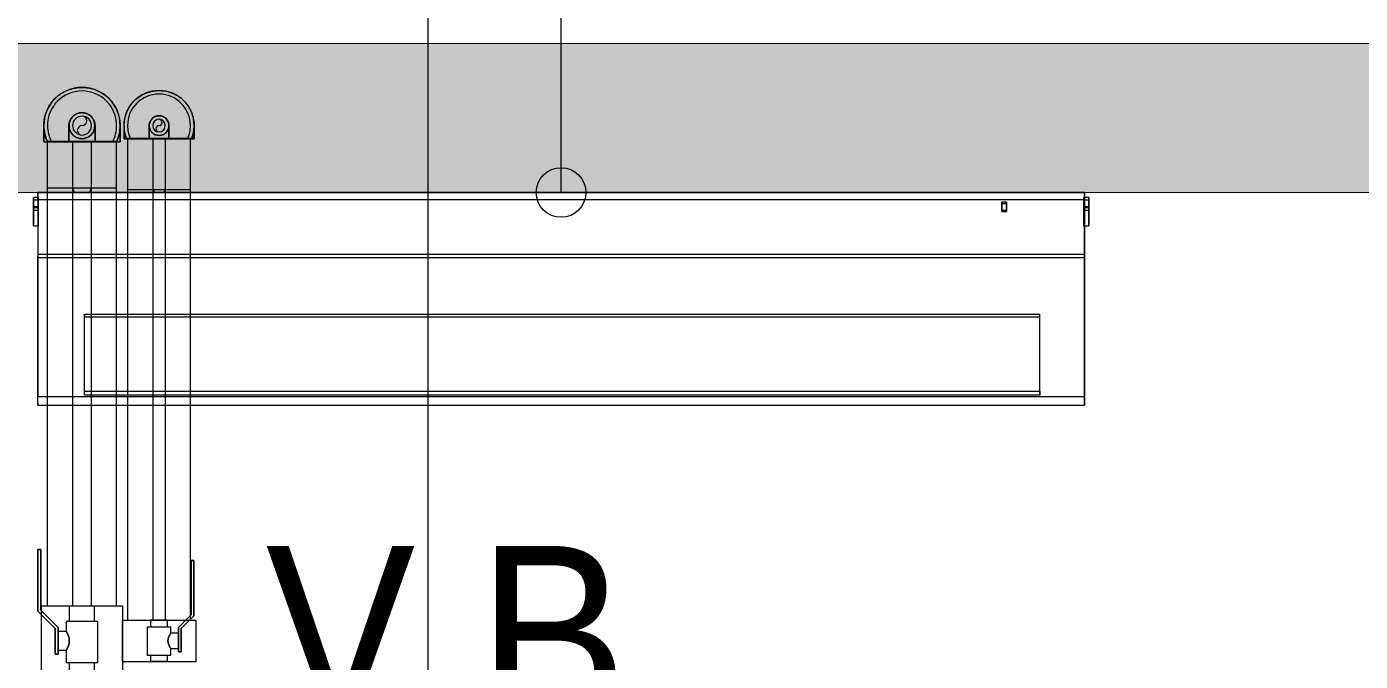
# Model space of a CAD drawing. Header units: metres. Extents: x 29 to 86.9, y -23.2 to 39.7.
# Drawn here: x 75.393 to 76.739, y -14.098 to -13.457 of the extents above; entities that cross this region are included whole.
import ezdxf

# ---------------------------------------------------------------- set-up
doc = ezdxf.new("R2010")
doc.units = ezdxf.units.M
doc.header["$LTSCALE"] = 100
doc.layers.get('0').update_dxf_attribs({"color": 254})
for name, color, linetype, lineweight in [('A-ANNO-NOTE', 7, 'Continuous', 9), ('Arqui', 8, 'Continuous', 0), ('M-EQPM', 14, 'Continuous', 18), ('M-EQPM-IDEN', 7, 'Continuous', 9), ('P-PIPE', 7, 'Continuous', 18)]:
    doc.layers.add(name, color=color, linetype=linetype, lineweight=lineweight)
doc.styles.add('SansSerif_1', font='SANSS__.TTF', dxfattribs={"width": 0.9, "height": 0.0018})

# ---------------------------------------------------------------- blocks, each defined once
blk = doc.blocks.new('estructura etapa 3')
at = {"layer": 'Arqui'}
blk.add_line((-56.4036, -6655.2792), (-56.4036, -6714.8391), dxfattribs=at)
blk = doc.blocks.new('A$C9582355f')
at = {"layer": 'Arqui', "ltscale": 0.03}
h = blk.add_hatch(color=256, dxfattribs=at)
h.dxf.hatch_style = 1
h.paths.add_polyline_path([(53.7142, 9.5392), (53.7142, 9.6892), (45.0166, 9.6891), (45.0165, 9.752), (44.8665, 9.752), (44.8666, 9.6892), (42.2667, 9.6898), (42.2668, 8.8269), (42.7667, 8.8263), (42.7667, 9.5396), (42.6167, 9.5396), (42.6166, 8.9764), (42.4168, 8.9769), (42.4167, 9.5398)])
at = {"layer": 'Arqui'}
blk.add_lwpolyline([(53.7142, 9.5392), (53.7142, 9.6892), (42.4167, 9.6898), (42.4167, 9.5397)], close=True, dxfattribs=at)
blk.add_blockref('estructura etapa 3', (103.2187, 6714.9141), dxfattribs=at)
blk = doc.blocks.new('USA_IDU_RAC_QMD3_231005_SALIDA ATRAS - 18_000BTU_ 208-230V_ AR18CSDABWKNCV-2213265-NIVEL 02')
at = {"layer": 'M-EQPM', "color": 1, "true_color": 0xff0000}
for p, q in [((76.4601, -13.6246), (75.4044, -13.6246)), ((75.4044, -13.6246), (75.4044, -13.6868)), ((75.4044, -13.6246), (76.4601, -13.6246)), ((75.4044, -13.6316), (75.4044, -13.6249)), ((76.4601, -13.6868), (76.4601, -13.6246)), ((76.4601, -13.6249), (76.4601, -13.6316)), ((75.4047, -13.6297), (75.3998, -13.6297)), ((75.4047, -13.6324), (75.3998, -13.6324)), ((75.3998, -13.6388), (75.4047, -13.6388)), ((75.4047, -13.6401), (75.3998, -13.6401)), ((75.3998, -13.6424), (75.4047, -13.6424)), ((75.4044, -13.6316), (76.4601, -13.6316)), ((76.3817, -13.6343), (76.3767, -13.6343)), ((76.3817, -13.6359), (76.3767, -13.6359)), ((76.3767, -13.6423), (76.3817, -13.6423)), ((76.4647, -13.6297), (76.4597, -13.6297)), ((76.4647, -13.6324), (76.4597, -13.6324)), ((76.4597, -13.6388), (76.4647, -13.6388)), ((76.4647, -13.6401), (76.4597, -13.6401)), ((76.4597, -13.6424), (76.4647, -13.6424)), ((76.3767, -13.6439), (76.3817, -13.6439)), ((75.3998, -13.6581), (75.4047, -13.6581)), ((76.4597, -13.6581), (76.4647, -13.6581)), ((75.4044, -13.6868), (75.4044, -13.6891)), ((75.4044, -13.6868), (76.4601, -13.6868)), ((75.4044, -13.6902), (76.4601, -13.6902)), ((76.4601, -13.6891), (76.4601, -13.6868)), ((75.4514, -13.7474), (75.4514, -13.75)), ((75.4514, -13.7474), (76.4151, -13.7474)), ((75.4514, -13.75), (76.4151, -13.75)), ((76.4151, -13.75), (76.4151, -13.7474)), ((75.4044, -13.8363), (75.4044, -13.8307)), ((76.4601, -13.8307), (75.4044, -13.8307)), ((75.4514, -13.829), (75.4514, -13.825)), ((75.4514, -13.825), (76.4151, -13.825)), ((76.4151, -13.829), (75.4514, -13.829)), ((76.4151, -13.825), (76.4151, -13.829)), ((76.4601, -13.8307), (76.4601, -13.8363)), ((75.4044, -13.839), (76.4601, -13.839)), ((75.4044, -13.839), (76.4601, -13.839))]:
    blk.add_line(p, q, dxfattribs=at)
for centre, major_axis, start_param, end_param in [((75.4044, -13.6269), (0, 0.00226), 0, 0.523599), ((76.4601, -13.6269), (0, 0.00226), 0, 0.523599), ((75.3998, -13.636), (0, 0.00635), 0, 3.141593), ((75.3998, -13.636), (0, 0.00635), 3.141593, 6.283185), ((75.3998, -13.6356), (0, 0.00317), 0, 3.141593), ((75.3998, -13.6356), (0, 0.00318), 3.141593, 6.283185), ((75.3998, -13.6491), (0, 0.009), 0, 3.141593), ((75.3998, -13.6491), (0, 0.009), 3.141593, 6.283185), ((75.4044, -13.6446), (0, 0.4979), 1.544707, 1.953968), ((75.4047, -13.636), (0, 0.00635), 3.141593, 6.283185), ((75.4047, -13.636), (0, 0.00635), 0, 3.141593), ((75.4047, -13.6356), (0, 0.00317), 3.141593, 6.283185), ((75.4047, -13.6356), (0, 0.00318), 0, 3.141593), ((75.4047, -13.6491), (0, 0.009), 3.141593, 6.283185), ((75.4047, -13.6491), (0, 0.009), 0, 3.141593), ((76.3767, -13.6391), (0, 0.00476), 0, 3.141593), ((76.3767, -13.6391), (0, 0.00476), 3.141593, 6.283185), ((76.3767, -13.6391), (0, 0.00318), 0, 3.141593), ((76.3767, -13.6391), (0, 0.00318), 3.141593, 6.283185), ((76.3817, -13.6391), (0, 0.00476), 3.141593, 6.283185), ((76.3817, -13.6391), (0, 0.00476), 0, 3.141593), ((76.3817, -13.6391), (0, 0.00318), 3.141593, 6.283185), ((76.3817, -13.6391), (0, 0.00318), 0, 3.141593), ((76.4597, -13.636), (0, 0.00635), 0, 3.141593), ((76.4597, -13.636), (0, 0.00635), 3.141593, 6.283185), ((76.4597, -13.6356), (0, 0.00317), 0, 3.141593), ((76.4597, -13.6356), (0, 0.00318), 3.141593, 6.283185), ((76.4597, -13.6491), (0, 0.009), 0, 3.141593), ((76.4597, -13.6491), (0, 0.009), 3.141593, 6.283185), ((76.4601, -13.6446), (0, 0.4979), 1.544707, 1.953968), ((76.4647, -13.636), (0, 0.00635), 3.141593, 6.283185), ((76.4647, -13.636), (0, 0.00635), 0, 3.141593), ((76.4647, -13.6356), (0, 0.00317), 3.141593, 6.283185), ((76.4647, -13.6356), (0, 0.00318), 0, 3.141593), ((76.4647, -13.6491), (0, 0.009), 3.141593, 6.283185), ((76.4647, -13.6491), (0, 0.009), 0, 3.141593), ((75.4044, -13.6929), (0, 0.00545), 5.244483, 5.497787), ((75.4044, -13.6753), (0, 0.2095), 3.815648, 4.641231), ((76.4601, -13.6929), (0, 0.00545), 5.244482, 5.497787), ((76.4601, -13.6753), (0, 0.2095), 3.815648, 4.641231), ((75.4514, -13.6848), (0, 0.1887), 3.874838, 4.373706), ((75.4514, -13.6871), (0, 0.1917), 3.879276, 4.377979), ((76.4151, -13.6848), (0, 0.1887), 3.874838, 4.373706), ((76.4151, -13.6871), (0, 0.1917), 3.879276, 4.377979), ((75.4044, -13.8324), (0, 0.00661), 2.216568, 3.141593), ((76.4601, -13.8324), (0, 0.00661), 2.216568, 3.141593)]:
    blk.add_ellipse(centre, major_axis=major_axis, ratio=0.000003, start_param=start_param, end_param=end_param, dxfattribs=at)
blk = doc.blocks.new('Elbow - Welded - REFRIGERACION-V12-NIVEL 02')
at = {"layer": 'P-PIPE', "color": 1, "true_color": 0xff0000}
for p, q in [((59.8964, -19.7412), (59.8832, -19.7412)), ((59.9095, -19.7412), (59.8964, -19.7412))]:
    blk.add_line(p, q, dxfattribs=at)
at = {"layer": 'P-PIPE', "color": 1, "true_color": 0xff0000, "flags": 128}
for points in [[(59.8832, -19.7575), (59.8832, -19.7575), (59.8832, -19.7575), (59.8832, -19.7574), (59.8832, -19.7573), (59.8832, -19.7572), (59.8832, -19.7571), (59.8832, -19.7569), (59.8832, -19.7567), (59.8832, -19.7565), (59.8832, -19.7562), (59.8832, -19.756), (59.8832, -19.7557), (59.8832, -19.7554), (59.8832, -19.755), (59.8832, -19.7547), (59.8832, -19.7543), (59.8832, -19.7539), (59.8832, -19.7535), (59.8832, -19.753), (59.8832, -19.7526), (59.8832, -19.7521), (59.8832, -19.7516), (59.8832, -19.7511), (59.8832, -19.7506), (59.8832, -19.75), (59.8832, -19.7495), (59.8832, -19.7489), (59.8832, -19.7483), (59.8832, -19.7477), (59.8832, -19.7471), (59.8832, -19.7465), (59.8832, -19.7459), (59.8832, -19.7453), (59.8832, -19.7446), (59.8832, -19.744), (59.8832, -19.7433), (59.8832, -19.7427), (59.8832, -19.742), (59.8832, -19.7414), (59.8832, -19.7412)], [(59.8832, -19.7575), (59.8832, -19.757), (59.8833, -19.7565), (59.8833, -19.756), (59.8834, -19.7554), (59.8835, -19.7549), (59.8836, -19.7544), (59.8837, -19.7539), (59.8839, -19.7534), (59.8841, -19.7529), (59.8843, -19.7524), (59.8845, -19.7519), (59.8847, -19.7515), (59.885, -19.751), (59.8852, -19.7505), (59.8855, -19.7501), (59.8858, -19.7497), (59.8861, -19.7493), (59.8865, -19.7489), (59.8868, -19.7485), (59.8872, -19.7481), (59.8876, -19.7477), (59.888, -19.7474), (59.8884, -19.7471), (59.8888, -19.7468), (59.8893, -19.7465), (59.8897, -19.7462), (59.8902, -19.7459), (59.8906, -19.7457), (59.8911, -19.7455), (59.8916, -19.7453), (59.8921, -19.7451), (59.8926, -19.7449), (59.8931, -19.7448), (59.8936, -19.7447), (59.8941, -19.7446), (59.8947, -19.7445), (59.8952, -19.7444), (59.8957, -19.7444), (59.8962, -19.7444), (59.8964, -19.7444)], [(59.8964, -19.7444), (59.8969, -19.7444), (59.8974, -19.7444), (59.8979, -19.7445), (59.8985, -19.7446), (59.899, -19.7446), (59.8995, -19.7448), (59.9, -19.7449), (59.9005, -19.7451), (59.901, -19.7452), (59.9015, -19.7454), (59.902, -19.7456), (59.9024, -19.7459), (59.9029, -19.7461), (59.9034, -19.7464), (59.9038, -19.7467), (59.9042, -19.747), (59.9046, -19.7473), (59.905, -19.7476), (59.9054, -19.748), (59.9058, -19.7484), (59.9062, -19.7488), (59.9065, -19.7492), (59.9068, -19.7496), (59.9071, -19.75), (59.9074, -19.7504), (59.9077, -19.7509), (59.908, -19.7513), (59.9082, -19.7518), (59.9084, -19.7523), (59.9086, -19.7528), (59.9088, -19.7533), (59.909, -19.7538), (59.9091, -19.7543), (59.9092, -19.7548), (59.9093, -19.7553), (59.9094, -19.7558), (59.9095, -19.7563), (59.9095, -19.7569), (59.9095, -19.7574), (59.9095, -19.7575)], [(59.9095, -19.7412), (59.9095, -19.7419), (59.9095, -19.7425), (59.9095, -19.7432), (59.9095, -19.7438), (59.9095, -19.7445), (59.9095, -19.7451), (59.9095, -19.7457), (59.9095, -19.7463), (59.9095, -19.747), (59.9095, -19.7476), (59.9095, -19.7482), (59.9095, -19.7487), (59.9095, -19.7493), (59.9095, -19.7499), (59.9095, -19.7504), (59.9095, -19.751), (59.9095, -19.7515), (59.9095, -19.752), (59.9095, -19.7525), (59.9095, -19.7529), (59.9095, -19.7534), (59.9095, -19.7538), (59.9095, -19.7542), (59.9095, -19.7546), (59.9095, -19.7549), (59.9095, -19.7553), (59.9095, -19.7556), (59.9095, -19.7559), (59.9095, -19.7562), (59.9095, -19.7564), (59.9095, -19.7566), (59.9095, -19.7568), (59.9095, -19.757), (59.9095, -19.7572), (59.9095, -19.7573), (59.9095, -19.7574), (59.9095, -19.7575), (59.9095, -19.7575), (59.9095, -19.7575)], [(59.8964, -19.7707), (59.8958, -19.7707), (59.8953, -19.7706), (59.8948, -19.7706), (59.8943, -19.7705), (59.8938, -19.7704), (59.8932, -19.7703), (59.8927, -19.7702), (59.8922, -19.77), (59.8917, -19.7698), (59.8912, -19.7696), (59.8908, -19.7694), (59.8903, -19.7692), (59.8898, -19.7689), (59.8894, -19.7687), (59.8889, -19.7684), (59.8885, -19.7681), (59.8881, -19.7678), (59.8877, -19.7674), (59.8873, -19.7671), (59.8869, -19.7667), (59.8866, -19.7663), (59.8862, -19.7659), (59.8859, -19.7655), (59.8856, -19.7651), (59.8853, -19.7646), (59.885, -19.7642), (59.8848, -19.7637), (59.8845, -19.7633), (59.8843, -19.7628), (59.8841, -19.7623), (59.8839, -19.7618), (59.8838, -19.7613), (59.8836, -19.7608), (59.8835, -19.7603), (59.8834, -19.7598), (59.8833, -19.7592), (59.8833, -19.7587), (59.8832, -19.7582), (59.8832, -19.7577), (59.8832, -19.7575)], [(59.9095, -19.7575), (59.9095, -19.7581), (59.9095, -19.7586), (59.9094, -19.7591), (59.9093, -19.7596), (59.9093, -19.7601), (59.9091, -19.7607), (59.909, -19.7612), (59.9088, -19.7617), (59.9087, -19.7622), (59.9085, -19.7627), (59.9083, -19.7631), (59.908, -19.7636), (59.9078, -19.7641), (59.9075, -19.7645), (59.9072, -19.765), (59.9069, -19.7654), (59.9066, -19.7658), (59.9063, -19.7662), (59.9059, -19.7666), (59.9055, -19.767), (59.9051, -19.7673), (59.9047, -19.7677), (59.9043, -19.768), (59.9039, -19.7683), (59.9035, -19.7686), (59.903, -19.7689), (59.9026, -19.7691), (59.9021, -19.7694), (59.9016, -19.7696), (59.9011, -19.7698), (59.9006, -19.77), (59.9001, -19.7701), (59.8996, -19.7703), (59.8991, -19.7704), (59.8986, -19.7705), (59.8981, -19.7706), (59.8976, -19.7706), (59.897, -19.7707), (59.8965, -19.7707), (59.8964, -19.7707)]]:
    blk.add_lwpolyline(points, dxfattribs=at)
at = {"layer": 'P-PIPE', "color": 1, "true_color": 0xff0000}
for start, end in [(90, 270), (270, 90)]:
    blk.add_arc((59.8964, -19.7575), 0.0131, start, end, dxfattribs=at)
blk = doc.blocks.new('Elbow - Welded - REFRIGERACION-V21-NIVEL 02')
at = {"layer": 'P-PIPE', "color": 11, "true_color": 0xff8080}
for p, q in [((59.9354, -19.842), (59.9255, -19.842)), ((59.9454, -19.842), (59.9354, -19.842))]:
    blk.add_line(p, q, dxfattribs=at)
at = {"layer": 'P-PIPE', "color": 11, "true_color": 0xff8080, "flags": 128}
for points in [[(59.9255, -19.8552), (59.9255, -19.8552), (59.9255, -19.8551), (59.9255, -19.8551), (59.9255, -19.855), (59.9255, -19.8549), (59.9255, -19.8548), (59.9255, -19.8547), (59.9255, -19.8545), (59.9255, -19.8543), (59.9255, -19.8541), (59.9255, -19.8539), (59.9255, -19.8537), (59.9255, -19.8534), (59.9255, -19.8532), (59.9255, -19.8529), (59.9255, -19.8526), (59.9255, -19.8523), (59.9255, -19.8519), (59.9255, -19.8516), (59.9255, -19.8512), (59.9255, -19.8508), (59.9255, -19.8504), (59.9255, -19.85), (59.9255, -19.8496), (59.9255, -19.8491), (59.9255, -19.8487), (59.9255, -19.8482), (59.9255, -19.8478), (59.9255, -19.8473), (59.9255, -19.8468), (59.9255, -19.8463), (59.9255, -19.8458), (59.9255, -19.8453), (59.9255, -19.8448), (59.9255, -19.8443), (59.9255, -19.8438), (59.9255, -19.8432), (59.9255, -19.8427), (59.9255, -19.8422), (59.9255, -19.842)], [(59.9255, -19.8552), (59.9255, -19.8548), (59.9255, -19.8544), (59.9255, -19.854), (59.9256, -19.8536), (59.9257, -19.8532), (59.9257, -19.8528), (59.9258, -19.8524), (59.926, -19.8521), (59.9261, -19.8517), (59.9262, -19.8513), (59.9264, -19.8509), (59.9266, -19.8506), (59.9268, -19.8502), (59.927, -19.8499), (59.9272, -19.8496), (59.9274, -19.8492), (59.9277, -19.8489), (59.9279, -19.8486), (59.9282, -19.8483), (59.9285, -19.848), (59.9288, -19.8478), (59.9291, -19.8475), (59.9294, -19.8473), (59.9297, -19.847), (59.93, -19.8468), (59.9304, -19.8466), (59.9307, -19.8464), (59.9311, -19.8462), (59.9314, -19.846), (59.9318, -19.8459), (59.9322, -19.8458), (59.9326, -19.8456), (59.933, -19.8455), (59.9333, -19.8454), (59.9337, -19.8454), (59.9341, -19.8453), (59.9345, -19.8453), (59.9349, -19.8452), (59.9353, -19.8452), (59.9354, -19.8452)], [(59.9354, -19.8452), (59.9358, -19.8452), (59.9362, -19.8452), (59.9366, -19.8453), (59.937, -19.8453), (59.9374, -19.8454), (59.9378, -19.8455), (59.9382, -19.8456), (59.9386, -19.8457), (59.9389, -19.8459), (59.9393, -19.846), (59.9397, -19.8462), (59.94, -19.8463), (59.9404, -19.8465), (59.9407, -19.8467), (59.9411, -19.847), (59.9414, -19.8472), (59.9417, -19.8474), (59.942, -19.8477), (59.9423, -19.848), (59.9426, -19.8482), (59.9429, -19.8485), (59.9431, -19.8488), (59.9434, -19.8491), (59.9436, -19.8495), (59.9438, -19.8498), (59.944, -19.8501), (59.9442, -19.8505), (59.9444, -19.8508), (59.9446, -19.8512), (59.9447, -19.8516), (59.9449, -19.8519), (59.945, -19.8523), (59.9451, -19.8527), (59.9452, -19.8531), (59.9453, -19.8535), (59.9453, -19.8539), (59.9454, -19.8543), (59.9454, -19.8547), (59.9454, -19.8551), (59.9454, -19.8552)], [(59.9454, -19.842), (59.9454, -19.8426), (59.9454, -19.8431), (59.9454, -19.8436), (59.9454, -19.8441), (59.9454, -19.8447), (59.9454, -19.8452), (59.9454, -19.8457), (59.9454, -19.8462), (59.9454, -19.8467), (59.9454, -19.8472), (59.9454, -19.8476), (59.9454, -19.8481), (59.9454, -19.8486), (59.9454, -19.849), (59.9454, -19.8495), (59.9454, -19.8499), (59.9454, -19.8503), (59.9454, -19.8507), (59.9454, -19.8511), (59.9454, -19.8515), (59.9454, -19.8518), (59.9454, -19.8522), (59.9454, -19.8525), (59.9454, -19.8528), (59.9454, -19.8531), (59.9454, -19.8534), (59.9454, -19.8536), (59.9454, -19.8539), (59.9454, -19.8541), (59.9454, -19.8543), (59.9454, -19.8545), (59.9454, -19.8546), (59.9454, -19.8548), (59.9454, -19.8549), (59.9454, -19.855), (59.9454, -19.8551), (59.9454, -19.8551), (59.9454, -19.8552), (59.9454, -19.8552)], [(59.9354, -19.8652), (59.935, -19.8652), (59.9346, -19.8651), (59.9342, -19.8651), (59.9338, -19.865), (59.9334, -19.865), (59.9331, -19.8649), (59.9327, -19.8648), (59.9323, -19.8647), (59.9319, -19.8645), (59.9315, -19.8644), (59.9312, -19.8642), (59.9308, -19.864), (59.9305, -19.8638), (59.9301, -19.8636), (59.9298, -19.8634), (59.9295, -19.8632), (59.9292, -19.8629), (59.9289, -19.8627), (59.9286, -19.8624), (59.9283, -19.8621), (59.928, -19.8618), (59.9277, -19.8615), (59.9275, -19.8612), (59.9273, -19.8609), (59.927, -19.8606), (59.9268, -19.8602), (59.9266, -19.8599), (59.9265, -19.8595), (59.9263, -19.8592), (59.9261, -19.8588), (59.926, -19.8584), (59.9259, -19.858), (59.9258, -19.8577), (59.9257, -19.8573), (59.9256, -19.8569), (59.9255, -19.8565), (59.9255, -19.8561), (59.9255, -19.8557), (59.9255, -19.8553), (59.9255, -19.8552)], [(59.9454, -19.8552), (59.9454, -19.8556), (59.9454, -19.856), (59.9453, -19.8564), (59.9453, -19.8568), (59.9452, -19.8572), (59.9451, -19.8576), (59.945, -19.8579), (59.9449, -19.8583), (59.9448, -19.8587), (59.9446, -19.8591), (59.9444, -19.8594), (59.9443, -19.8598), (59.9441, -19.8601), (59.9439, -19.8605), (59.9437, -19.8608), (59.9434, -19.8611), (59.9432, -19.8615), (59.9429, -19.8618), (59.9427, -19.8621), (59.9424, -19.8623), (59.9421, -19.8626), (59.9418, -19.8629), (59.9415, -19.8631), (59.9411, -19.8634), (59.9408, -19.8636), (59.9405, -19.8638), (59.9401, -19.864), (59.9398, -19.8642), (59.9394, -19.8643), (59.939, -19.8645), (59.9387, -19.8646), (59.9383, -19.8647), (59.9379, -19.8648), (59.9375, -19.8649), (59.9371, -19.865), (59.9367, -19.8651), (59.9363, -19.8651), (59.9359, -19.8651), (59.9355, -19.8652), (59.9354, -19.8652)]]:
    blk.add_lwpolyline(points, dxfattribs=at)
at = {"layer": 'P-PIPE', "color": 11, "true_color": 0xff8080}
for start, end in [(90, 270), (270, 90)]:
    blk.add_arc((59.9354, -19.8552), 0.00997, start, end, dxfattribs=at)
blk = doc.blocks.new('Ball_Valve-Brass-Standard_Port-WATTS-WBVS3-0_38_Thru_3_00_Inch-Soldered - 3_8_-V34-NIVEL 02')
at = {"layer": 'P-PIPE', "color": 11, "true_color": 0xff8080}
for p, q in [((75.5616, -13.9959), (75.5591, -13.9959)), ((75.5591, -13.9959), (75.5591, -14.0506)), ((75.5591, -14.0506), (75.5591, -13.9959)), ((75.5591, -13.9959), (75.5616, -13.9959)), ((75.5616, -14.0517), (75.5616, -13.9959)), ((75.5616, -13.9959), (75.5616, -14.0517)), ((75.518, -14.0562), (75.518, -14.0631)), ((75.5266, -14.0562), (75.518, -14.0562)), ((75.5353, -14.0562), (75.5266, -14.0562)), ((75.5353, -14.0631), (75.5353, -14.0562)), ((75.5591, -14.0506), (75.5464, -14.0633)), ((75.5464, -14.0633), (75.5591, -14.0506)), ((75.5489, -14.0644), (75.5616, -14.0517)), ((75.5616, -14.0517), (75.5489, -14.0644)), ((75.5147, -14.0631), (75.5147, -14.0912)), ((75.5266, -14.0631), (75.5147, -14.0631)), ((75.5266, -14.0631), (75.518, -14.0631)), ((75.5353, -14.0631), (75.5266, -14.0631)), ((75.5386, -14.0631), (75.5266, -14.0631)), ((75.5386, -14.069), (75.5386, -14.0631)), ((75.5464, -14.069), (75.5386, -14.069)), ((75.5464, -14.0633), (75.5464, -14.0879)), ((75.5464, -14.0879), (75.5464, -14.0633)), ((75.5464, -14.0847), (75.5464, -14.069)), ((75.5464, -14.0847), (75.5464, -14.069)), ((75.5489, -14.0879), (75.5489, -14.0644)), ((75.5489, -14.0644), (75.5489, -14.0879)), ((75.5386, -14.0847), (75.5464, -14.0847)), ((75.5386, -14.0912), (75.5386, -14.0847)), ((75.5147, -14.0912), (75.5266, -14.0912)), ((75.518, -14.0912), (75.518, -14.0975)), ((75.518, -14.0912), (75.5266, -14.0912)), ((75.518, -14.0975), (75.5266, -14.0975)), ((75.5266, -14.0912), (75.5353, -14.0912)), ((75.5266, -14.0912), (75.5386, -14.0912)), ((75.5266, -14.0975), (75.5353, -14.0975)), ((75.5353, -14.0975), (75.5353, -14.0912)), ((75.5464, -14.0879), (75.5489, -14.0879)), ((75.5489, -14.0879), (75.5464, -14.0879))]:
    blk.add_line(p, q, dxfattribs=at)
for points in [[(75.5386, -14.069), (75.5385, -14.069), (75.5385, -14.069), (75.5384, -14.0693), (75.5382, -14.0695), (75.5381, -14.0697), (75.5379, -14.0701), (75.5377, -14.0704), (75.5375, -14.0706), (75.5374, -14.0709), (75.5373, -14.0711), (75.5371, -14.0714), (75.5369, -14.0718), (75.5367, -14.0722), (75.5366, -14.0726), (75.5365, -14.0727), (75.5364, -14.0729), (75.5364, -14.073), (75.5363, -14.0732), (75.5362, -14.0736), (75.536, -14.0741), (75.5358, -14.0747), (75.5357, -14.0751), (75.5357, -14.0754), (75.5357, -14.0758), (75.5356, -14.0763), (75.5356, -14.0769), (75.5356, -14.0775), (75.5357, -14.0779), (75.5357, -14.0783), (75.5357, -14.0786), (75.5358, -14.0791), (75.536, -14.0796), (75.5362, -14.0801), (75.5363, -14.0805), (75.5364, -14.0807), (75.5364, -14.0808), (75.5365, -14.081), (75.5366, -14.0812), (75.5367, -14.0815), (75.5369, -14.0819), (75.5371, -14.0823), (75.5373, -14.0826), (75.5374, -14.0829), (75.5375, -14.0831), (75.5377, -14.0833), (75.5379, -14.0837), (75.5381, -14.084), (75.5382, -14.0842), (75.5384, -14.0845), (75.5385, -14.0847), (75.5385, -14.0847), (75.5386, -14.0847)], [(75.5386, -14.0847), (75.5385, -14.0847), (75.5385, -14.0847), (75.5384, -14.0845), (75.5382, -14.0842), (75.5381, -14.084), (75.5379, -14.0837), (75.5377, -14.0833), (75.5375, -14.0831), (75.5374, -14.0829), (75.5373, -14.0826), (75.5371, -14.0823), (75.5369, -14.0819), (75.5367, -14.0815), (75.5366, -14.0812), (75.5365, -14.081), (75.5364, -14.0808), (75.5364, -14.0807), (75.5363, -14.0805), (75.5362, -14.0801), (75.536, -14.0796), (75.5358, -14.0791), (75.5357, -14.0786), (75.5357, -14.0783), (75.5357, -14.0779), (75.5356, -14.0775), (75.5356, -14.0769), (75.5356, -14.0763), (75.5357, -14.0758), (75.5357, -14.0754), (75.5357, -14.0751), (75.5358, -14.0747), (75.536, -14.0741), (75.5362, -14.0736), (75.5363, -14.0732), (75.5364, -14.073), (75.5364, -14.0729), (75.5365, -14.0727), (75.5366, -14.0726), (75.5367, -14.0722), (75.5369, -14.0718), (75.5371, -14.0714), (75.5373, -14.0711), (75.5374, -14.0709), (75.5375, -14.0706), (75.5377, -14.0704), (75.5379, -14.0701), (75.5381, -14.0697), (75.5382, -14.0695), (75.5384, -14.0693), (75.5385, -14.069), (75.5385, -14.069), (75.5386, -14.069)]]:
    blk.add_open_spline(points, degree=3, knots=[0, 0, 0, 0, 0.055556, 0.083333, 0.111111, 0.138889, 0.166667, 0.194444, 0.208333, 0.222222, 0.236111, 0.25, 0.277778, 0.305556, 0.319444, 0.326389, 0.333333, 0.340278, 0.347222, 0.361111, 0.388889, 0.416667, 0.430556, 0.444444, 0.458333, 0.472222, 0.5, 0.527778, 0.541667, 0.555556, 0.569444, 0.583333, 0.611111, 0.638889, 0.652778, 0.659722, 0.666667, 0.673611, 0.680556, 0.694444, 0.722222, 0.75, 0.763889, 0.777778, 0.791667, 0.805556, 0.833333, 0.861111, 0.888889, 0.916667, 0.944444, 1, 1, 1, 1], dxfattribs=at)
blk = doc.blocks.new('Ball_Valve-Brass-Standard_Port-WATTS-WBVS3-0_38_Thru_3_00_Inch-Soldered - 5_8_-2319746-NIVEL 02')
at = {"layer": 'P-PIPE', "color": 1, "true_color": 0xff0000}
for p, q in [((72.1467, -18.8139), (72.1467, -18.8269)), ((72.1594, -18.8139), (72.1467, -18.8139)), ((72.1721, -18.8139), (72.1594, -18.8139)), ((72.1721, -18.8269), (72.1721, -18.8139)), ((72.1435, -18.8269), (72.1435, -18.8683)), ((72.1594, -18.8269), (72.1435, -18.8269)), ((72.1594, -18.8269), (72.1467, -18.8269)), ((72.1721, -18.8269), (72.1594, -18.8269)), ((72.1752, -18.8269), (72.1594, -18.8269)), ((72.1752, -18.8393), (72.1752, -18.8269)), ((72.1835, -18.8622), (72.1835, -18.8353)), ((72.1835, -18.8353), (72.1863, -18.8353)), ((72.1863, -18.8353), (72.1835, -18.8353)), ((72.1835, -18.8353), (72.1835, -18.8622)), ((72.1863, -18.8353), (72.1863, -18.8611)), ((72.1863, -18.8611), (72.1863, -18.8353)), ((72.1835, -18.8393), (72.1752, -18.8393)), ((72.1835, -18.8583), (72.1835, -18.8393)), ((72.1835, -18.8583), (72.1835, -18.8393)), ((72.1752, -18.8583), (72.1835, -18.8583)), ((72.1752, -18.8683), (72.1752, -18.8583)), ((72.201, -18.8797), (72.1835, -18.8622)), ((72.1835, -18.8622), (72.201, -18.8797)), ((72.1863, -18.8611), (72.2038, -18.8786)), ((72.2038, -18.8786), (72.1863, -18.8611)), ((72.1435, -18.8683), (72.1594, -18.8683)), ((72.1467, -18.8683), (72.1467, -18.8837)), ((72.1467, -18.8683), (72.1594, -18.8683)), ((72.1594, -18.8683), (72.1721, -18.8683)), ((72.1594, -18.8683), (72.1752, -18.8683)), ((72.1721, -18.8837), (72.1721, -18.8683)), ((72.1467, -18.8837), (72.1594, -18.8837)), ((72.1594, -18.8837), (72.1721, -18.8837)), ((72.201, -18.9409), (72.201, -18.8797)), ((72.201, -18.8797), (72.201, -18.9409)), ((72.2038, -18.8786), (72.2038, -18.9409)), ((72.2038, -18.9409), (72.2038, -18.8786)), ((72.2038, -18.9409), (72.201, -18.9409)), ((72.201, -18.9409), (72.2038, -18.9409))]:
    blk.add_line(p, q, dxfattribs=at)
for points in [[(72.1752, -18.8583), (72.1752, -18.8583), (72.1752, -18.8583), (72.175, -18.858), (72.1749, -18.8577), (72.1747, -18.8574), (72.1745, -18.857), (72.1743, -18.8567), (72.1741, -18.8563), (72.174, -18.8561), (72.1739, -18.8558), (72.1737, -18.8554), (72.1735, -18.8549), (72.1732, -18.8544), (72.1731, -18.854), (72.1729, -18.8536), (72.1728, -18.8532), (72.1727, -18.8528), (72.1725, -18.8521), (72.1723, -18.8513), (72.1722, -18.8505), (72.1721, -18.8497), (72.1721, -18.8488), (72.1721, -18.8479), (72.1722, -18.8471), (72.1723, -18.8463), (72.1725, -18.8455), (72.1727, -18.8449), (72.1728, -18.8444), (72.1729, -18.844), (72.1731, -18.8437), (72.1732, -18.8432), (72.1735, -18.8427), (72.1737, -18.8422), (72.1739, -18.8418), (72.174, -18.8415), (72.1741, -18.8413), (72.1743, -18.8409), (72.1745, -18.8406), (72.1747, -18.8402), (72.1749, -18.8399), (72.175, -18.8396), (72.1752, -18.8394), (72.1752, -18.8393), (72.1752, -18.8393)], [(72.1752, -18.8393), (72.1752, -18.8393), (72.1752, -18.8394), (72.175, -18.8396), (72.1749, -18.8399), (72.1747, -18.8402), (72.1745, -18.8406), (72.1743, -18.8409), (72.1741, -18.8413), (72.174, -18.8415), (72.1739, -18.8418), (72.1737, -18.8422), (72.1735, -18.8427), (72.1732, -18.8432), (72.1731, -18.8437), (72.1729, -18.844), (72.1728, -18.8444), (72.1727, -18.8449), (72.1725, -18.8455), (72.1723, -18.8463), (72.1722, -18.8471), (72.1721, -18.8479), (72.1721, -18.8488), (72.1721, -18.8497), (72.1722, -18.8505), (72.1723, -18.8513), (72.1725, -18.8521), (72.1727, -18.8528), (72.1728, -18.8532), (72.1729, -18.8536), (72.1731, -18.854), (72.1732, -18.8544), (72.1735, -18.8549), (72.1737, -18.8554), (72.1739, -18.8558), (72.174, -18.8561), (72.1741, -18.8563), (72.1743, -18.8567), (72.1745, -18.857), (72.1747, -18.8574), (72.1749, -18.8577), (72.175, -18.858), (72.1752, -18.8583), (72.1752, -18.8583), (72.1752, -18.8583)]]:
    blk.add_open_spline(points, degree=3, knots=[0, 0, 0, 0, 0.055556, 0.083333, 0.111111, 0.138889, 0.166667, 0.194444, 0.208333, 0.222222, 0.236111, 0.25, 0.277778, 0.305556, 0.319444, 0.333333, 0.347222, 0.361111, 0.388889, 0.416667, 0.444444, 0.472222, 0.5, 0.527778, 0.555556, 0.583333, 0.611111, 0.638889, 0.652778, 0.666667, 0.680556, 0.694444, 0.722222, 0.75, 0.763889, 0.777778, 0.791667, 0.805556, 0.833333, 0.861111, 0.888889, 0.916667, 0.944444, 1, 1, 1, 1], dxfattribs=at)
blk = doc.blocks.new('Elbow - Welded - REFRIGERACION-2294581-NIVEL 02')
at = {"layer": 'P-PIPE', "color": 1, "true_color": 0xff0000}
for p, q in [((59.9127, -19.7575), (59.9127, -19.7444)), ((59.9127, -19.7707), (59.9127, -19.7575))]:
    blk.add_line(p, q, dxfattribs=at)
at = {"layer": 'P-PIPE', "color": 1, "true_color": 0xff0000, "flags": 128}
for points in [[(59.9127, -19.7444), (59.912, -19.7444), (59.9114, -19.7444), (59.9107, -19.7444), (59.9101, -19.7444), (59.9094, -19.7444), (59.9088, -19.7444), (59.9082, -19.7444), (59.9076, -19.7444), (59.9069, -19.7444), (59.9063, -19.7444), (59.9057, -19.7444), (59.9052, -19.7444), (59.9046, -19.7444), (59.904, -19.7444), (59.9035, -19.7444), (59.9029, -19.7444), (59.9024, -19.7444), (59.9019, -19.7444), (59.9014, -19.7444), (59.901, -19.7444), (59.9005, -19.7444), (59.9001, -19.7444), (59.8997, -19.7444), (59.8993, -19.7444), (59.899, -19.7444), (59.8986, -19.7444), (59.8983, -19.7444), (59.898, -19.7444), (59.8977, -19.7444), (59.8975, -19.7444), (59.8973, -19.7444), (59.8971, -19.7444), (59.8969, -19.7444), (59.8967, -19.7444), (59.8966, -19.7444), (59.8965, -19.7444), (59.8964, -19.7444), (59.8964, -19.7444), (59.8964, -19.7444)], [(59.8964, -19.7707), (59.8964, -19.7707), (59.8964, -19.7707), (59.8965, -19.7707), (59.8966, -19.7707), (59.8967, -19.7707), (59.8968, -19.7707), (59.897, -19.7707), (59.8972, -19.7707), (59.8974, -19.7707), (59.8977, -19.7707), (59.8979, -19.7707), (59.8982, -19.7707), (59.8985, -19.7707), (59.8989, -19.7707), (59.8992, -19.7707), (59.8996, -19.7707), (59.9, -19.7707), (59.9004, -19.7707), (59.9009, -19.7707), (59.9013, -19.7707), (59.9018, -19.7707), (59.9023, -19.7707), (59.9028, -19.7707), (59.9033, -19.7707), (59.9039, -19.7707), (59.9044, -19.7707), (59.905, -19.7707), (59.9056, -19.7707), (59.9062, -19.7707), (59.9068, -19.7707), (59.9074, -19.7707), (59.908, -19.7707), (59.9086, -19.7707), (59.9093, -19.7707), (59.9099, -19.7707), (59.9106, -19.7707), (59.9112, -19.7707), (59.9119, -19.7707), (59.9125, -19.7707), (59.9127, -19.7707)]]:
    blk.add_lwpolyline(points, dxfattribs=at)
at = {"layer": 'P-PIPE', "color": 1, "true_color": 0xff0000}
for start, end in [(0, 180), (180, 0)]:
    blk.add_arc((59.8964, -19.7575), 0.0131, start, end, dxfattribs=at)
blk = doc.blocks.new('Elbow - Welded - REFRIGERACION-V14-NIVEL 02')
at = {"layer": 'P-PIPE', "color": 11, "true_color": 0xff8080}
for p, q in [((59.9486, -19.8552), (59.9486, -19.8452)), ((59.9486, -19.8652), (59.9486, -19.8552))]:
    blk.add_line(p, q, dxfattribs=at)
at = {"layer": 'P-PIPE', "color": 11, "true_color": 0xff8080, "flags": 128}
for points in [[(59.9486, -19.8452), (59.948, -19.8452), (59.9475, -19.8452), (59.947, -19.8452), (59.9465, -19.8452), (59.946, -19.8452), (59.9454, -19.8452), (59.9449, -19.8452), (59.9444, -19.8452), (59.9439, -19.8452), (59.9435, -19.8452), (59.943, -19.8452), (59.9425, -19.8452), (59.942, -19.8452), (59.9416, -19.8452), (59.9412, -19.8452), (59.9407, -19.8452), (59.9403, -19.8452), (59.9399, -19.8452), (59.9395, -19.8452), (59.9391, -19.8452), (59.9388, -19.8452), (59.9384, -19.8452), (59.9381, -19.8452), (59.9378, -19.8452), (59.9375, -19.8452), (59.9372, -19.8452), (59.937, -19.8452), (59.9367, -19.8452), (59.9365, -19.8452), (59.9363, -19.8452), (59.9361, -19.8452), (59.936, -19.8452), (59.9358, -19.8452), (59.9357, -19.8452), (59.9356, -19.8452), (59.9355, -19.8452), (59.9355, -19.8452), (59.9354, -19.8452), (59.9354, -19.8452)], [(59.9354, -19.8652), (59.9354, -19.8652), (59.9355, -19.8652), (59.9355, -19.8652), (59.9356, -19.8652), (59.9357, -19.8652), (59.9358, -19.8652), (59.9359, -19.8652), (59.9361, -19.8652), (59.9363, -19.8652), (59.9365, -19.8652), (59.9367, -19.8652), (59.9369, -19.8652), (59.9372, -19.8652), (59.9374, -19.8652), (59.9377, -19.8652), (59.938, -19.8652), (59.9384, -19.8652), (59.9387, -19.8652), (59.939, -19.8652), (59.9394, -19.8652), (59.9398, -19.8652), (59.9402, -19.8652), (59.9406, -19.8652), (59.941, -19.8652), (59.9415, -19.8652), (59.9419, -19.8652), (59.9424, -19.8652), (59.9428, -19.8652), (59.9433, -19.8652), (59.9438, -19.8652), (59.9443, -19.8652), (59.9448, -19.8652), (59.9453, -19.8652), (59.9458, -19.8652), (59.9463, -19.8652), (59.9469, -19.8652), (59.9474, -19.8652), (59.9479, -19.8652), (59.9484, -19.8652), (59.9486, -19.8652)]]:
    blk.add_lwpolyline(points, dxfattribs=at)
at = {"layer": 'P-PIPE', "color": 11, "true_color": 0xff8080}
for start, end in [(0, 180), (180, 0)]:
    blk.add_arc((59.9354, -19.8552), 0.00997, start, end, dxfattribs=at)
blk = doc.blocks.new('VALVULA DE BOLA - VALVULA DE BOLA-580206-NIVEL 02')
at = {"layer": 'A-ANNO-NOTE', "insert": (-0.001708, 0.001189), "char_height": 0.0018, "width": 0.00432911, "attachment_point": 1, "style": 'SansSerif_1'}
blk.add_mtext('V.B', dxfattribs=at)

msp = doc.modelspace()

# ---------------------------------------------------------------- linework, layer by layer
at = {"layer": 'M-EQPM-IDEN'}
msp.add_line((75.9322, -13.6246), (75.9322, -13.0973), dxfattribs=at)
msp.add_circle((75.9322, -13.6246), 0.025, dxfattribs=at)
at = {"layer": 'P-PIPE', "color": 1, "true_color": 0xff0000}
for p, q in [((75.4103, -13.5735), (75.4874, -13.5735)), ((75.4839, -13.5731), (75.4138, -13.5731)), ((75.4138, -13.5731), (75.4138, -13.5735)), ((75.4139, -13.5735), (75.4139, -14.042)), ((75.4393, -13.5735), (75.4393, -14.042)), ((75.4584, -14.042), (75.4584, -13.5735)), ((75.4838, -14.042), (75.4838, -13.5735)), ((75.4839, -13.5735), (75.4839, -13.5731)), ((75.4139, -13.6199), (75.4838, -13.6199)), ((75.4393, -13.6199), (75.4409, -13.6246)), ((75.4568, -13.6246), (75.4584, -13.6199)), ((75.4076, -14.042), (75.4076, -14.1118)), ((75.4901, -14.042), (75.4076, -14.042)), ((75.4901, -14.1118), (75.4901, -14.042))]:
    msp.add_line(p, q, dxfattribs=at)
at = {"layer": 'P-PIPE', "color": 11, "true_color": 0xff8080}
for p, q in [((75.4913, -13.5703), (75.562, -13.5703)), ((75.5596, -13.57), (75.4937, -13.57)), ((75.4937, -13.57), (75.4937, -13.5703)), ((75.4949, -13.5703), (75.4949, -14.0563)), ((75.5203, -13.5703), (75.5203, -14.0563)), ((75.533, -14.0563), (75.533, -13.5703)), ((75.5584, -14.0563), (75.5584, -13.5703)), ((75.5596, -13.5703), (75.5596, -13.57)), ((75.4949, -13.6215), (75.5584, -13.6215)), ((75.5203, -13.6215), (75.5219, -13.6246)), ((75.5314, -13.6246), (75.533, -13.6215)), ((75.4893, -14.0563), (75.4893, -14.0976)), ((75.564, -14.0563), (75.4893, -14.0563)), ((75.564, -14.0976), (75.564, -14.0563)), ((75.4893, -14.0976), (75.564, -14.0976))]:
    msp.add_line(p, q, dxfattribs=at)
at = {"layer": 'P-PIPE', "color": 1, "true_color": 0xff0000, "flags": 128}
for points in [[(75.4103, -13.5571), (75.4103, -13.5556), (75.4104, -13.5541), (75.4106, -13.5525), (75.4108, -13.551), (75.4111, -13.5495), (75.4114, -13.548), (75.4118, -13.5465), (75.4123, -13.545), (75.4128, -13.5436), (75.4134, -13.5421), (75.414, -13.5407), (75.4147, -13.5393), (75.4154, -13.538), (75.4162, -13.5367), (75.417, -13.5354), (75.4179, -13.5341), (75.4189, -13.5329), (75.4199, -13.5317), (75.4209, -13.5306), (75.422, -13.5295), (75.4231, -13.5284), (75.4243, -13.5274), (75.4255, -13.5265), (75.4267, -13.5256), (75.428, -13.5247), (75.4293, -13.5239), (75.4307, -13.5231), (75.4321, -13.5224), (75.4335, -13.5218), (75.4349, -13.5212), (75.4363, -13.5207), (75.4378, -13.5202), (75.4393, -13.5198), (75.4408, -13.5194), (75.4423, -13.5192), (75.4438, -13.5189), (75.4454, -13.5187), (75.4469, -13.5186), (75.4484, -13.5186), (75.4489, -13.5186)], [(75.4489, -13.5186), (75.4504, -13.5186), (75.4519, -13.5187), (75.4535, -13.5189), (75.455, -13.5191), (75.4565, -13.5194), (75.458, -13.5197), (75.4595, -13.5201), (75.461, -13.5205), (75.4624, -13.5211), (75.4639, -13.5216), (75.4653, -13.5223), (75.4667, -13.5229), (75.468, -13.5237), (75.4693, -13.5245), (75.4706, -13.5253), (75.4719, -13.5262), (75.4731, -13.5272), (75.4743, -13.5282), (75.4754, -13.5292), (75.4765, -13.5303), (75.4776, -13.5314), (75.4786, -13.5326), (75.4795, -13.5338), (75.4804, -13.535), (75.4813, -13.5363), (75.4821, -13.5376), (75.4829, -13.539), (75.4836, -13.5403), (75.4842, -13.5417), (75.4848, -13.5432), (75.4853, -13.5446), (75.4858, -13.5461), (75.4862, -13.5476), (75.4865, -13.5491), (75.4868, -13.5506), (75.4871, -13.5521), (75.4872, -13.5536), (75.4874, -13.5552), (75.4874, -13.5567), (75.4874, -13.5571)], [(75.4138, -13.5731), (75.4132, -13.5717), (75.4126, -13.5703), (75.4121, -13.5688), (75.4117, -13.5673), (75.4113, -13.5658), (75.411, -13.5643), (75.4107, -13.5628), (75.4105, -13.5613), (75.4104, -13.5597), (75.4103, -13.5582), (75.4103, -13.5571)], [(75.4103, -13.5735), (75.4103, -13.5728), (75.4103, -13.5722), (75.4103, -13.5715), (75.4103, -13.5709), (75.4103, -13.5702), (75.4103, -13.5696), (75.4103, -13.5689), (75.4103, -13.5683), (75.4103, -13.5677), (75.4103, -13.5671), (75.4103, -13.5665), (75.4103, -13.5659), (75.4103, -13.5653), (75.4103, -13.5648), (75.4103, -13.5642), (75.4103, -13.5637), (75.4103, -13.5632), (75.4103, -13.5627), (75.4103, -13.5622), (75.4103, -13.5618), (75.4103, -13.5613), (75.4103, -13.5609), (75.4103, -13.5605), (75.4103, -13.5601), (75.4103, -13.5597), (75.4103, -13.5594), (75.4103, -13.5591), (75.4103, -13.5588), (75.4103, -13.5585), (75.4103, -13.5582), (75.4103, -13.558), (75.4103, -13.5578), (75.4103, -13.5576), (75.4103, -13.5575), (75.4103, -13.5574), (75.4103, -13.5573), (75.4103, -13.5572), (75.4103, -13.5572), (75.4103, -13.5571)], [(75.4103, -13.5571), (75.4103, -13.5571), (75.4103, -13.5572), (75.4103, -13.5573), (75.4103, -13.5573), (75.4103, -13.5575), (75.4103, -13.5576), (75.4103, -13.5578), (75.4103, -13.558), (75.4103, -13.5582), (75.4103, -13.5584), (75.4103, -13.5587), (75.4103, -13.559), (75.4103, -13.5593), (75.4103, -13.5596), (75.4103, -13.56), (75.4103, -13.5604), (75.4103, -13.5608), (75.4103, -13.5612), (75.4103, -13.5616), (75.4103, -13.5621), (75.4103, -13.5626), (75.4103, -13.5631), (75.4103, -13.5636), (75.4103, -13.5641), (75.4103, -13.5646), (75.4103, -13.5652), (75.4103, -13.5658), (75.4103, -13.5663), (75.4103, -13.5669), (75.4103, -13.5675), (75.4103, -13.5682), (75.4103, -13.5688), (75.4103, -13.5694), (75.4103, -13.57), (75.4103, -13.5707), (75.4103, -13.5713), (75.4103, -13.572), (75.4103, -13.5726), (75.4103, -13.5733), (75.4103, -13.5735)], [(75.4874, -13.5571), (75.4874, -13.5587), (75.4873, -13.5602), (75.4871, -13.5618), (75.4869, -13.5633), (75.4866, -13.5648), (75.4863, -13.5663), (75.4859, -13.5678), (75.4854, -13.5693), (75.4849, -13.5707), (75.4844, -13.5721), (75.4839, -13.5731)], [(75.4874, -13.5571), (75.4874, -13.5571), (75.4874, -13.5572), (75.4874, -13.5573), (75.4874, -13.5573), (75.4874, -13.5575), (75.4874, -13.5576), (75.4874, -13.5578), (75.4874, -13.558), (75.4874, -13.5582), (75.4874, -13.5584), (75.4874, -13.5587), (75.4874, -13.559), (75.4874, -13.5593), (75.4874, -13.5596), (75.4874, -13.56), (75.4874, -13.5604), (75.4874, -13.5608), (75.4874, -13.5612), (75.4874, -13.5616), (75.4874, -13.5621), (75.4874, -13.5626), (75.4874, -13.5631), (75.4874, -13.5636), (75.4874, -13.5641), (75.4874, -13.5646), (75.4874, -13.5652), (75.4874, -13.5658), (75.4874, -13.5663), (75.4874, -13.5669), (75.4874, -13.5675), (75.4874, -13.5682), (75.4874, -13.5688), (75.4874, -13.5694), (75.4874, -13.57), (75.4874, -13.5707), (75.4874, -13.5713), (75.4874, -13.572), (75.4874, -13.5726), (75.4874, -13.5733), (75.4874, -13.5735)], [(75.4874, -13.5735), (75.4874, -13.5728), (75.4874, -13.5722), (75.4874, -13.5715), (75.4874, -13.5709), (75.4874, -13.5702), (75.4874, -13.5696), (75.4874, -13.5689), (75.4874, -13.5683), (75.4874, -13.5677), (75.4874, -13.5671), (75.4874, -13.5665), (75.4874, -13.5659), (75.4874, -13.5653), (75.4874, -13.5648), (75.4874, -13.5642), (75.4874, -13.5637), (75.4874, -13.5632), (75.4874, -13.5627), (75.4874, -13.5622), (75.4874, -13.5618), (75.4874, -13.5613), (75.4874, -13.5609), (75.4874, -13.5605), (75.4874, -13.5601), (75.4874, -13.5597), (75.4874, -13.5594), (75.4874, -13.5591), (75.4874, -13.5588), (75.4874, -13.5585), (75.4874, -13.5582), (75.4874, -13.558), (75.4874, -13.5578), (75.4874, -13.5576), (75.4874, -13.5575), (75.4874, -13.5574), (75.4874, -13.5573), (75.4874, -13.5572), (75.4874, -13.5572), (75.4874, -13.5571)]]:
    msp.add_lwpolyline(points, dxfattribs=at)
at = {"layer": 'P-PIPE', "color": 11, "true_color": 0xff8080, "flags": 128}
for points in [[(75.4913, -13.5571), (75.4913, -13.5557), (75.4914, -13.5543), (75.4915, -13.5529), (75.4917, -13.5515), (75.492, -13.5501), (75.4923, -13.5487), (75.4926, -13.5474), (75.4931, -13.546), (75.4935, -13.5447), (75.4941, -13.5434), (75.4946, -13.5421), (75.4953, -13.5408), (75.4959, -13.5396), (75.4967, -13.5383), (75.4974, -13.5372), (75.4983, -13.536), (75.4991, -13.5349), (75.5001, -13.5338), (75.501, -13.5328), (75.502, -13.5318), (75.503, -13.5308), (75.5041, -13.5299), (75.5052, -13.529), (75.5064, -13.5282), (75.5075, -13.5274), (75.5087, -13.5266), (75.51, -13.5259), (75.5112, -13.5253), (75.5125, -13.5247), (75.5138, -13.5242), (75.5152, -13.5237), (75.5165, -13.5233), (75.5179, -13.5229), (75.5192, -13.5225), (75.5206, -13.5223), (75.522, -13.5221), (75.5234, -13.5219), (75.5248, -13.5218), (75.5263, -13.5218), (75.5266, -13.5218)], [(75.5266, -13.5218), (75.5281, -13.5218), (75.5295, -13.5219), (75.5309, -13.522), (75.5323, -13.5222), (75.5337, -13.5225), (75.5351, -13.5228), (75.5364, -13.5231), (75.5378, -13.5236), (75.5391, -13.524), (75.5404, -13.5246), (75.5417, -13.5251), (75.543, -13.5258), (75.5442, -13.5264), (75.5454, -13.5272), (75.5466, -13.5279), (75.5478, -13.5288), (75.5489, -13.5296), (75.55, -13.5305), (75.551, -13.5315), (75.552, -13.5325), (75.553, -13.5335), (75.5539, -13.5346), (75.5548, -13.5357), (75.5556, -13.5369), (75.5564, -13.538), (75.5571, -13.5392), (75.5578, -13.5405), (75.5585, -13.5417), (75.5591, -13.543), (75.5596, -13.5443), (75.5601, -13.5456), (75.5605, -13.547), (75.5609, -13.5484), (75.5612, -13.5497), (75.5615, -13.5511), (75.5617, -13.5525), (75.5619, -13.5539), (75.562, -13.5553), (75.562, -13.5568), (75.562, -13.5571)], [(75.4937, -13.57), (75.4932, -13.5686), (75.4928, -13.5673), (75.4924, -13.5659), (75.4921, -13.5645), (75.4918, -13.5631), (75.4916, -13.5618), (75.4914, -13.5603), (75.4913, -13.5589), (75.4913, -13.5575), (75.4913, -13.5571)], [(75.4913, -13.5703), (75.4913, -13.5698), (75.4913, -13.5692), (75.4913, -13.5687), (75.4913, -13.5682), (75.4913, -13.5677), (75.4913, -13.5672), (75.4913, -13.5666), (75.4913, -13.5661), (75.4913, -13.5657), (75.4913, -13.5652), (75.4913, -13.5647), (75.4913, -13.5642), (75.4913, -13.5638), (75.4913, -13.5633), (75.4913, -13.5629), (75.4913, -13.5624), (75.4913, -13.562), (75.4913, -13.5616), (75.4913, -13.5612), (75.4913, -13.5609), (75.4913, -13.5605), (75.4913, -13.5602), (75.4913, -13.5598), (75.4913, -13.5595), (75.4913, -13.5592), (75.4913, -13.5589), (75.4913, -13.5587), (75.4913, -13.5584), (75.4913, -13.5582), (75.4913, -13.558), (75.4913, -13.5578), (75.4913, -13.5577), (75.4913, -13.5575), (75.4913, -13.5574), (75.4913, -13.5573), (75.4913, -13.5572), (75.4913, -13.5572), (75.4913, -13.5572), (75.4913, -13.5571)], [(75.4913, -13.5571), (75.4913, -13.5571), (75.4913, -13.5572), (75.4913, -13.5572), (75.4913, -13.5573), (75.4913, -13.5574), (75.4913, -13.5575), (75.4913, -13.5576), (75.4913, -13.5578), (75.4913, -13.558), (75.4913, -13.5582), (75.4913, -13.5584), (75.4913, -13.5586), (75.4913, -13.5589), (75.4913, -13.5591), (75.4913, -13.5594), (75.4913, -13.5597), (75.4913, -13.5601), (75.4913, -13.5604), (75.4913, -13.5608), (75.4913, -13.5611), (75.4913, -13.5615), (75.4913, -13.5619), (75.4913, -13.5623), (75.4913, -13.5627), (75.4913, -13.5632), (75.4913, -13.5636), (75.4913, -13.5641), (75.4913, -13.5646), (75.4913, -13.565), (75.4913, -13.5655), (75.4913, -13.566), (75.4913, -13.5665), (75.4913, -13.567), (75.4913, -13.5675), (75.4913, -13.568), (75.4913, -13.5686), (75.4913, -13.5691), (75.4913, -13.5696), (75.4913, -13.5701), (75.4913, -13.5703)], [(75.562, -13.5571), (75.562, -13.5586), (75.5619, -13.56), (75.5618, -13.5614), (75.5616, -13.5628), (75.5613, -13.5642), (75.561, -13.5655), (75.5606, -13.5669), (75.5602, -13.5683), (75.5597, -13.5696), (75.5596, -13.57)], [(75.562, -13.5571), (75.562, -13.5571), (75.562, -13.5572), (75.562, -13.5572), (75.562, -13.5573), (75.562, -13.5574), (75.562, -13.5575), (75.562, -13.5576), (75.562, -13.5578), (75.562, -13.558), (75.562, -13.5582), (75.562, -13.5584), (75.562, -13.5586), (75.562, -13.5589), (75.562, -13.5591), (75.562, -13.5594), (75.562, -13.5597), (75.562, -13.5601), (75.562, -13.5604), (75.562, -13.5608), (75.562, -13.5611), (75.562, -13.5615), (75.562, -13.5619), (75.562, -13.5623), (75.562, -13.5627), (75.562, -13.5632), (75.562, -13.5636), (75.562, -13.5641), (75.562, -13.5646), (75.562, -13.565), (75.562, -13.5655), (75.562, -13.566), (75.562, -13.5665), (75.562, -13.567), (75.562, -13.5675), (75.562, -13.568), (75.562, -13.5686), (75.562, -13.5691), (75.562, -13.5696), (75.562, -13.5701), (75.562, -13.5703)], [(75.562, -13.5703), (75.562, -13.5698), (75.562, -13.5692), (75.562, -13.5687), (75.562, -13.5682), (75.562, -13.5677), (75.562, -13.5672), (75.562, -13.5666), (75.562, -13.5661), (75.562, -13.5657), (75.562, -13.5652), (75.562, -13.5647), (75.562, -13.5642), (75.562, -13.5638), (75.562, -13.5633), (75.562, -13.5629), (75.562, -13.5624), (75.562, -13.562), (75.562, -13.5616), (75.562, -13.5612), (75.562, -13.5609), (75.562, -13.5605), (75.562, -13.5602), (75.562, -13.5598), (75.562, -13.5595), (75.562, -13.5592), (75.562, -13.5589), (75.562, -13.5587), (75.562, -13.5584), (75.562, -13.5582), (75.562, -13.558), (75.562, -13.5578), (75.562, -13.5577), (75.562, -13.5575), (75.562, -13.5574), (75.562, -13.5573), (75.562, -13.5572), (75.562, -13.5572), (75.562, -13.5572), (75.562, -13.5571)]]:
    msp.add_lwpolyline(points, dxfattribs=at)
at = {"layer": 'P-PIPE', "color": 1, "true_color": 0xff0000}
for centre, radius, start, end in [((75.4489, -13.5571), 0.0385, 90, 180), ((75.4489, -13.5571), 0.0385, 90, 180), ((75.4489, -13.5571), 0.0385, 0, 90), ((75.4489, -13.5571), 0.0385, 0, 90), ((75.4489, -13.5571), 0.0349, 90, 180), ((75.4489, -13.5571), 0.0349, 90, 180), ((75.4489, -13.5571), 0.0349, 0, 90), ((75.4489, -13.5571), 0.0349, 360, 90), ((75.4489, -13.5571), 0.00952, 0, 180), ((75.4489, -13.5524), 0.00476, 270, 90), ((75.4489, -13.5571), 0.0385, 180, 204.478), ((75.4489, -13.5571), 0.0385, 180, 204.478), ((75.4489, -13.5571), 0.0349, 180, 207.8611), ((75.4489, -13.5571), 0.0349, 180, 207.8611), ((75.4489, -13.5571), 0.00952, 180, 0), ((75.4489, -13.5619), 0.00476, 90, 270), ((75.4489, -13.5571), 0.0349, 332.1389, 0), ((75.4489, -13.5571), 0.0349, 332.1389, 360), ((75.4489, -13.5571), 0.0385, 335.522, 0), ((75.4489, -13.5571), 0.0385, 335.522, 0)]:
    msp.add_arc(centre, radius, start, end, dxfattribs=at)
at = {"layer": 'P-PIPE', "color": 11, "true_color": 0xff8080}
for centre, radius, start, end in [((75.5266, -13.5571), 0.0354, 90, 180), ((75.5266, -13.5571), 0.0354, 90, 180), ((75.5266, -13.5571), 0.0354, 0, 90), ((75.5266, -13.5571), 0.0354, 0, 90), ((75.5266, -13.5571), 0.0318, 90, 180), ((75.5266, -13.5571), 0.0318, 90, 180), ((75.5266, -13.5571), 0.0317, 0, 90), ((75.5266, -13.5571), 0.0317, 360, 90), ((75.5266, -13.5571), 0.0354, 180, 201.2456), ((75.5266, -13.5571), 0.0354, 180, 201.2456), ((75.5266, -13.5571), 0.0318, 180, 204.4603), ((75.5266, -13.5571), 0.0318, 180, 204.4603), ((75.5266, -13.5571), 0.00635, 0, 180), ((75.5266, -13.5571), 0.00635, 180, 0), ((75.5266, -13.5603), 0.00317, 90, 270), ((75.5266, -13.554), 0.00317, 270, 90), ((75.5266, -13.5571), 0.0317, 335.5397, 0), ((75.5266, -13.5571), 0.0317, 335.5397, 360), ((75.5266, -13.5571), 0.0354, 338.7544, 0), ((75.5266, -13.5571), 0.0354, 338.7544, 0)]:
    msp.add_arc(centre, radius, start, end, dxfattribs=at)

# ---------------------------------------------------------------- block references
msp.add_blockref('A$C9582355f', (28.9827, -23.164))
at = {"layer": 'A-ANNO-NOTE', "xscale": 100, "yscale": 100, "zscale": 100}
msp.add_blockref('VALVULA DE BOLA - VALVULA DE BOLA-580206-NIVEL 02', (75.805, -14.1), dxfattribs=at)
at = {"layer": 'M-EQPM', "color": 1, "true_color": 0xff0000}
msp.add_blockref('USA_IDU_RAC_QMD3_231005_SALIDA ATRAS - 18_000BTU_ 208-230V_ AR18CSDABWKNCV-2213265-NIVEL 02', (0, 0), dxfattribs=at)
at = {"layer": 'P-PIPE', "color": 1, "true_color": 0xff0000}
for name, p, rotation in [('Elbow - Welded - REFRIGERACION-V12-NIVEL 02', (135.3452, -33.3147), 180), ('Elbow - Welded - REFRIGERACION-2294581-NIVEL 02', (95.2064, 46.3392), 270), ('Ball_Valve-Brass-Standard_Port-WATTS-WBVS3-0_38_Thru_3_00_Inch-Soldered - 5_8_-2319746-NIVEL 02', (147.6082, -32.9257), 180)]:
    msp.add_blockref(name, p, dxfattribs=dict(at, rotation=rotation))
at = {"layer": 'P-PIPE', "color": 11, "true_color": 0xff8080}
for name, p, rotation in [('Elbow - Welded - REFRIGERACION-V21-NIVEL 02', (135.4621, -33.4123), 180), ('Elbow - Welded - REFRIGERACION-V14-NIVEL 02', (95.3818, 46.3783), 270)]:
    msp.add_blockref(name, p, dxfattribs=dict(at, rotation=rotation))
msp.add_blockref('Ball_Valve-Brass-Standard_Port-WATTS-WBVS3-0_38_Thru_3_00_Inch-Soldered - 3_8_-V34-NIVEL 02', (0, 0), dxfattribs=at)

doc.saveas('drawing.dxf')
